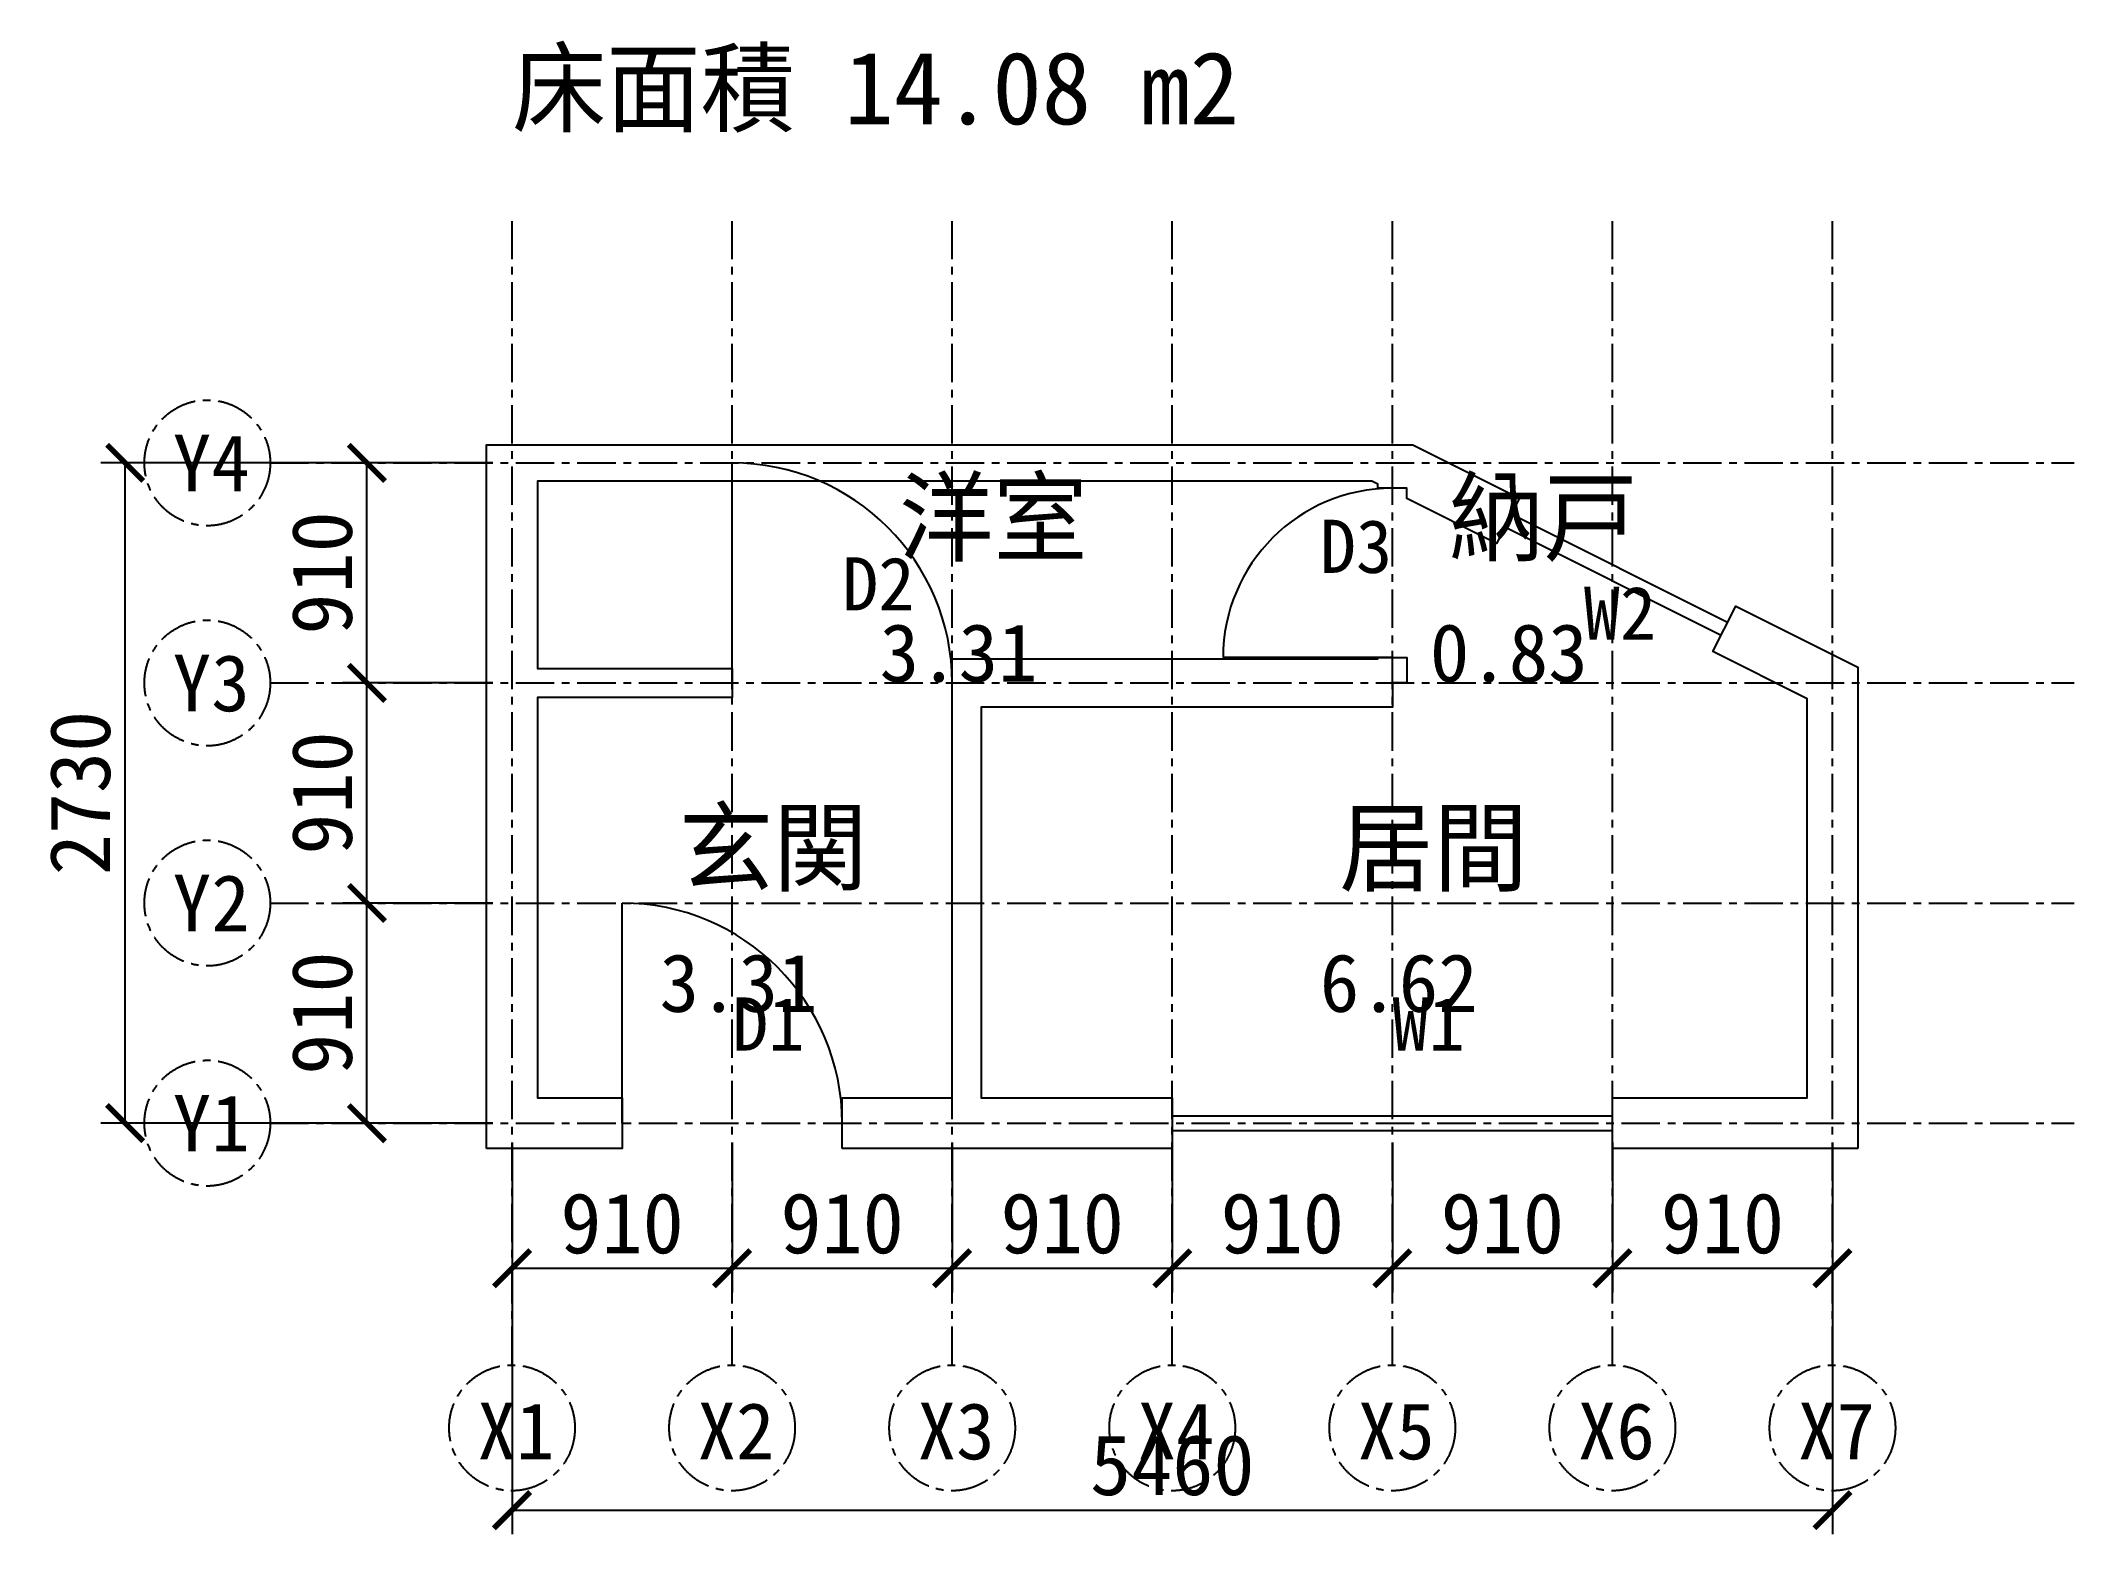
# Model space of a CAD drawing. Header units: millimetres. Extents: x -1949 to 6460, y -1700 to 4476.
import ezdxf

# ---------------------------------------------------------------- set-up
doc = ezdxf.new("R2010")
doc.units = ezdxf.units.MM
doc.header["$LTSCALE"] = 50
doc.linetypes.add('CENTER', pattern=[5.08, 3.175, -0.635, 0.635, -0.635])
for name, color, linetype in [('DIM', 3, 'CONTINUOUS'), ('GRID', 1, 'CENTER'), ('OPENING', 4, 'CONTINUOUS'), ('ROOM', 2, 'CONTINUOUS'), ('TEXT', 7, 'CONTINUOUS'), ('WALL', 7, 'CONTINUOUS')]:
    doc.layers.add(name, color=color, linetype=linetype)
doc.dimstyles.new('JP', dxfattribs={"dimtxt": 250, "dimasz": 150, "dimexe": 100, "dimexo": 80, "dimgap": 60, "dimtad": 1, "dimdec": 0, "dimblk": 'ARCHTICK', "dimcen": 2.5, "dimazin": 3, "dimtfac": 1, "dimtmove": 0, "dimatfit": 3})

# ---------------------------------------------------------------- blocks, each defined once
blk = doc.blocks.new('_ARCHTICK')
at = {"color": 0, "linetype": 'BYBLOCK', "const_width": 0.15}
blk.add_lwpolyline([(-0.5, -0.5), (0.5, 0.5)], dxfattribs=at)

msp = doc.modelspace()

# ---------------------------------------------------------------- linework, layer by layer
at = {"layer": 'GRID'}
for p, q in [((0, -1000), (0, 3730)), ((910, -1000), (910, 3730)), ((1820, -1000), (1820, 3730)), ((2730, -1000), (2730, 3730)), ((3640, -1000), (3640, 3730)), ((4550, -1000), (4550, 3730)), ((5460, -1000), (5460, 3730)), ((-1000, 2730), (6460, 2730)), ((-1000, 1820), (6460, 1820)), ((-1000, 910), (6460, 910)), ((-1000, 0), (6460, 0))]:
    msp.add_line(p, q, dxfattribs=at)
for centre in [(-1260, 2730), (-1260, 1820), (-1260, 910), (-1260, 0), (0, -1260), (910, -1260), (1820, -1260), (2730, -1260), (3640, -1260), (4550, -1260), (5460, -1260)]:
    msp.add_circle(centre, 260, dxfattribs=at)
at = {"layer": 'OPENING'}
for p, q in [((910, 1820), (910, 2730)), ((4999.4, 2016.8), (4104.9, 2464)), ((5026.2, 2070.4), (4131.8, 2517.7)), ((3640, 1925), (2940, 1925)), ((455, 0), (455, 910)), ((2730, 30), (4550, 30)), ((2730, -30), (4550, -30))]:
    msp.add_line(p, q, dxfattribs=at)
for centre, radius, start, end in [((910, 1820), 910, 0, 90), ((3640, 1925), 700, 90, 180), ((455, 0), 910, 0, 90)]:
    msp.add_arc(centre, radius, start, end, dxfattribs=at)
at = {"layer": 'WALL'}
for points in [[(-105, -105), (-105, 2805), (3724.8, 2805), (4165.3, 2584.7), (4071.4, 2396.9), (3700.5, 2582.4), (3700.5, 2625), (3580, 2625), (3580, 2642.6), (3555.2, 2655), (105, 2655), (105, 1880), (910, 1880), (910, 1760), (105, 1760), (105, 105), (455, 105), (455, -105)], [(5565, -105), (4550, -105), (4550, 105), (5355, 105), (5355, 1755.1), (4965.8, 1949.7), (5059.7, 2137.5), (5565, 1884.9)], [(1365, -105), (1365, 105), (1820, 105), (1820, 1720), (1820, 1759.5), (1820, 1760), (1820, 1880), (1820, 1880.5), (1820, 1920), (3580, 1920), (3580, 1925), (3700, 1925), (3700, 1820), (3640, 1820), (3640, 1720), (1940, 1720), (1940, 105), (2730, 105), (2730, -105)]]:
    msp.add_lwpolyline(points, close=True, dxfattribs=at)

# ---------------------------------------------------------------- texts
at = {"layer": 'GRID'}
for s, p in [('Y4', (-1403, 2613)), ('Y3', (-1403, 1703)), ('Y2', (-1403, 793)), ('Y1', (-1403, -117)), ('X1', (-143, -1390)), ('X2', (767, -1390)), ('X3', (1677, -1390)), ('X4', (2587, -1390)), ('X5', (3497, -1390)), ('X6', (4407, -1390)), ('X7', (5317, -1390))]:
    msp.add_text(s, height=234, dxfattribs=at).set_placement(p)
at = {"layer": 'OPENING'}
for s, p in [('D3', (3340, 2275)), ('D2', (1365, 2120)), ('W2', (4431.4, 1998.9)), ('D1', (910, 300)), ('W1', (3640, 300))]:
    msp.add_text(s, height=220, dxfattribs=at).set_placement(p)
at = {"layer": 'ROOM'}
for s, height, p in [('洋室', 300, (1600, 2355)), ('納戸', 300, (3875, 2355)), ('3.31', 240, (1520, 1825)), ('0.83', 240, (3795, 1825)), ('玄関', 300, (690, 990)), ('居間', 300, (3420, 990)), ('3.31', 240, (610, 460)), ('6.62', 240, (3340, 460))]:
    msp.add_text(s, height=height, dxfattribs=at).set_placement(p)
at = {"layer": 'TEXT'}
msp.add_text('床面積 14.08 m2', height=300, dxfattribs=at).set_placement((0, 4130))

# ---------------------------------------------------------------- dimensions: what is measured, and where the dimension line sits
at = {"layer": 'DIM'}
for base, p1, p2 in [((-1600, 0), (0, 0), (0, 2730)), ((-600, 1820), (0, 1820), (0, 2730)), ((-600, 910), (0, 910), (0, 1820)), ((-600, 0), (0, 0), (0, 910))]:
    msp.add_linear_dim(base=base, p1=p1, p2=p2, angle=90, dimstyle='JP', dxfattribs=at).render()
for base, p1, p2 in [((0, -600), (0, 0), (910, 0)), ((0, -1600), (0, 0), (5460, 0)), ((910, -600), (910, 0), (1820, 0)), ((1820, -600), (1820, 0), (2730, 0)), ((2730, -600), (2730, 0), (3640, 0)), ((3640, -600), (3640, 0), (4550, 0)), ((4550, -600), (4550, 0), (5460, 0))]:
    msp.add_linear_dim(base=base, p1=p1, p2=p2, dimstyle='JP', dxfattribs=at).render()

doc.saveas('drawing.dxf')
